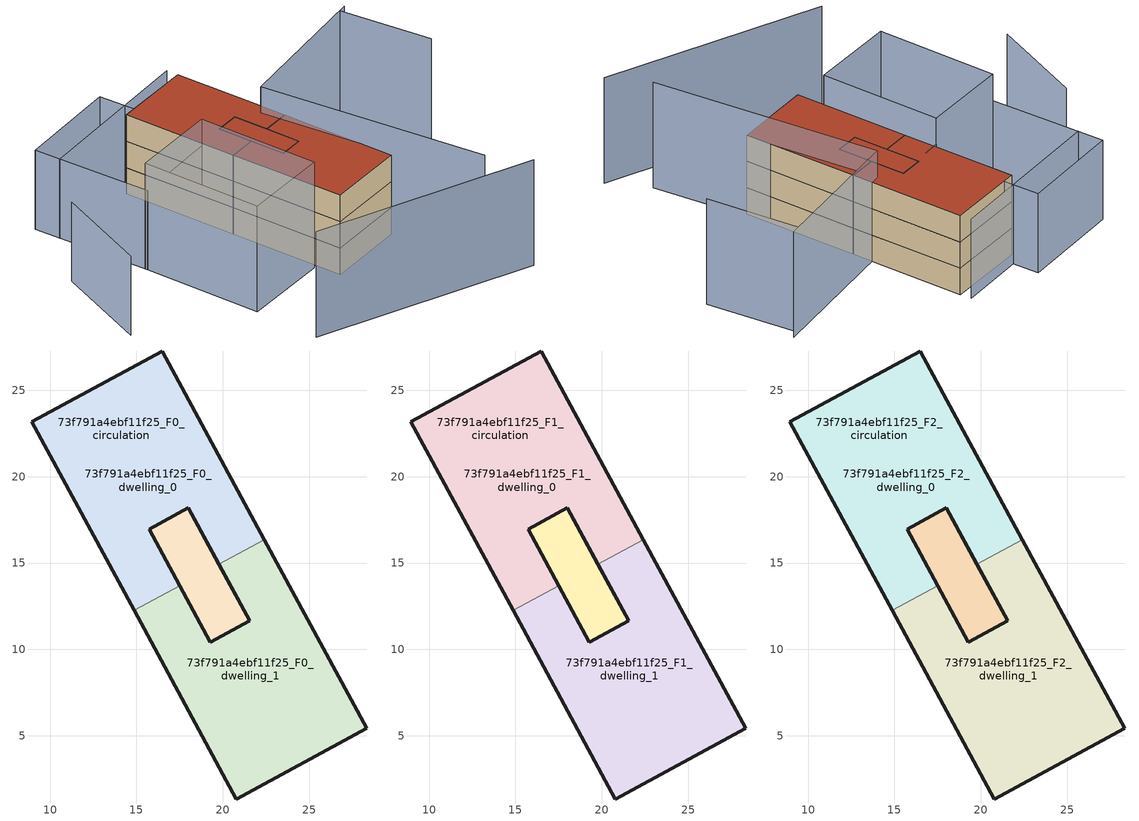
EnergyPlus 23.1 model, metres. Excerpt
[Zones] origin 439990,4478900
73f791a4ebf11f25_F0_dwelling_0
 floor ground (EU_floor_Construction): 16.49,27.27 22.41,16.36 19.77,14.92 17.99,18.2 15.73,16.97 17.5,13.7 14.86,12.26 8.94,23.18 z0; 17.99,18.2 21.54,11.65 19.28,10.42 17.5,13.7 15.73,16.97 z0
 wall outside (EU_wall_Construction): 17.5,13.7 15.73,16.97 17.99,18.2 19.77,14.92 / 22.41,16.36 16.49,27.27 8.94,23.18 14.86,12.26 z0:3
 wall to 73f791a4ebf11f25_F0_dwelling_1 (EU_wall_Construction): 14.86,12.26 17.5,13.7 / 19.77,14.92 22.41,16.36 z0:3
73f791a4ebf11f25_F0_dwelling_1
 floor ground (EU_floor_Construction): 22.41,16.36 28.33,5.44 20.78,1.35 14.86,12.26 17.5,13.7 19.28,10.42 21.54,11.65 19.77,14.92 z0; 17.99,18.2 21.54,11.65 19.28,10.42 17.5,13.7 15.73,16.97 z0
 wall outside (EU_wall_Construction): 19.77,14.92 21.54,11.65 19.28,10.42 17.5,13.7 / 14.86,12.26 20.78,1.35 28.33,5.44 22.41,16.36 z0:3
73f791a4ebf11f25_F0_circulation
 floor ground (EU_floor_Construction): 17.99,18.2 19.77,14.92 21.54,11.65 19.28,10.42 17.5,13.7 15.73,16.97 z0; 16.49,27.27 22.41,16.36 19.77,14.92 17.99,18.2 15.73,16.97 17.5,13.7 14.86,12.26 8.94,23.18 z0; 22.41,16.36 28.33,5.44 20.78,1.35 14.86,12.26 17.5,13.7 19.28,10.42 21.54,11.65 19.77,14.92 z0
 wall outside (EU_wall_Construction): 19.28,10.42 21.54,11.65 17.99,18.2 15.73,16.97 19.28,10.42 z0:3
73f791a4ebf11f25_F1_dwelling_0
 floor outside (EU_floor_Construction): 16.49,27.27 22.41,16.36 19.77,14.92 17.99,18.2 15.73,16.97 17.5,13.7 14.86,12.26 8.94,23.18 z3; 17.99,18.2 21.54,11.65 19.28,10.42 17.5,13.7 15.73,16.97 z3
 wall outside (EU_wall_Construction): 17.5,13.7 15.73,16.97 17.99,18.2 19.77,14.92 / 22.41,16.36 16.49,27.27 8.94,23.18 14.86,12.26 z3:6
 wall to 73f791a4ebf11f25_F1_dwelling_1 (EU_wall_Construction): 14.86,12.26 17.5,13.7 / 19.77,14.92 22.41,16.36 z3:6
73f791a4ebf11f25_F1_dwelling_1
 floor to 73f791a4ebf11f25_F0_dwelling_1 (EU_floor_Construction): 22.41,16.36 28.33,5.44 20.78,1.35 14.86,12.26 17.5,13.7 19.28,10.42 21.54,11.65 19.77,14.92 z3; 17.99,18.2 21.54,11.65 19.28,10.42 17.5,13.7 15.73,16.97 z3
 wall outside (EU_wall_Construction): 19.77,14.92 21.54,11.65 19.28,10.42 17.5,13.7 / 14.86,12.26 20.78,1.35 28.33,5.44 22.41,16.36 z3:6
73f791a4ebf11f25_F1_circulation
 floor outside (EU_floor_Construction): 22.41,16.36 28.33,5.44 20.78,1.35 14.86,12.26 17.5,13.7 19.28,10.42 21.54,11.65 19.77,14.92 z3
 floor to 73f791a4ebf11f25_F0_circulation (EU_floor_Construction): 17.99,18.2 19.77,14.92 21.54,11.65 19.28,10.42 17.5,13.7 15.73,16.97 z3; 16.49,27.27 22.41,16.36 19.77,14.92 17.99,18.2 15.73,16.97 17.5,13.7 14.86,12.26 8.94,23.18 z3
 wall outside (EU_wall_Construction): 19.28,10.42 21.54,11.65 17.99,18.2 15.73,16.97 19.28,10.42 z3:6
73f791a4ebf11f25_F2_dwelling_0
 floor outside (EU_floor_Construction): 16.49,27.27 22.41,16.36 19.77,14.92 17.99,18.2 15.73,16.97 17.5,13.7 14.86,12.26 8.94,23.18 z6; 17.99,18.2 21.54,11.65 19.28,10.42 17.5,13.7 15.73,16.97 z6
 wall outside (EU_wall_Construction): 17.5,13.7 15.73,16.97 17.99,18.2 19.77,14.92 / 22.41,16.36 16.49,27.27 8.94,23.18 14.86,12.26 z6:9
 wall to 73f791a4ebf11f25_F2_dwelling_1 (EU_wall_Construction): 14.86,12.26 17.5,13.7 / 19.77,14.92 22.41,16.36 z6:9
 roof outside (EU_roof_Construction): 21.54,11.65 17.99,18.2 15.73,16.97 17.5,13.7 19.28,10.42 z9; 19.77,14.92 22.41,16.36 16.49,27.27 8.94,23.18 14.86,12.26 17.5,13.7 15.73,16.97 17.99,18.2 z9
73f791a4ebf11f25_F2_dwelling_1
 floor to 73f791a4ebf11f25_F1_dwelling_1 (EU_floor_Construction): 22.41,16.36 28.33,5.44 20.78,1.35 14.86,12.26 17.5,13.7 19.28,10.42 21.54,11.65 19.77,14.92 z6; 17.99,18.2 21.54,11.65 19.28,10.42 17.5,13.7 15.73,16.97 z6
 wall outside (EU_wall_Construction): 19.77,14.92 21.54,11.65 19.28,10.42 17.5,13.7 / 14.86,12.26 20.78,1.35 28.33,5.44 22.41,16.36 z6:9
 roof outside (EU_roof_Construction): 21.54,11.65 17.99,18.2 15.73,16.97 17.5,13.7 19.28,10.42 z9; 28.33,5.44 22.41,16.36 19.77,14.92 21.54,11.65 19.28,10.42 17.5,13.7 14.86,12.26 20.78,1.35 z9
73f791a4ebf11f25_F2_circulation
 floor outside (EU_floor_Construction): 22.41,16.36 28.33,5.44 20.78,1.35 14.86,12.26 17.5,13.7 19.28,10.42 21.54,11.65 19.77,14.92 z6
 floor to 73f791a4ebf11f25_F1_circulation (EU_floor_Construction): 17.99,18.2 19.77,14.92 21.54,11.65 19.28,10.42 17.5,13.7 15.73,16.97 z6; 16.49,27.27 22.41,16.36 19.77,14.92 17.99,18.2 15.73,16.97 17.5,13.7 14.86,12.26 8.94,23.18 z6
 wall outside (EU_wall_Construction): 19.28,10.42 21.54,11.65 17.99,18.2 15.73,16.97 19.28,10.42 z6:9
 roof outside (EU_roof_Construction): 21.54,11.65 19.77,14.92 17.99,18.2 15.73,16.97 17.5,13.7 19.28,10.42 z9; 19.77,14.92 22.41,16.36 16.49,27.27 8.94,23.18 14.86,12.26 17.5,13.7 15.73,16.97 17.99,18.2 z9; 28.33,5.44 22.41,16.36 19.77,14.92 21.54,11.65 19.28,10.42 17.5,13.7 14.86,12.26 20.78,1.35 z9
shading: 13.77,-7.39 38.02,-5.53 / 34.17,-2.74 20.53,17.69 / 20.53,17.69 34.03,26.71 / 38.83,17.85 33.27,26.2 / 12.93,15.09 19.09,3.56 / 19.09,3.56 10.8,-0.88 / 10.8,-0.88 4.63,10.66 / 4.63,10.66 12.93,15.09 z0:12; -2.61,11.86 -1.89,0.88 / 15.84,28.34 -0.23,19.12 / 4.76,10.41 -1.64,21.58 / -1.64,21.58 8.12,27.18 / 8.12,27.18 14.53,16.01 / 14.53,16.01 4.76,10.41 z0:9
[Building]
EU S2 Campaign: North Axis=0; Terrain=City; Solar Distribution=FullExterior
[Site:Location]
Madrid: Latitude=40.5; Longitude=-3.5; Time Zone=1; Elevation=609
[SizingPeriod:WeatherFileDays]
AnnualSizingPeriod: Begin Month=1; Begin Day of Month=1; End Month=12; End Day of Month=31; Day of Week for Start Day=Monday; Use Weather File Daylight Saving Period=No; Use Weather File Rain and Snow Indicators=No
[MATERIAL]
EU_InternalMass_Material: Roughness=MediumRough; Thickness=0.1; Conductivity=1; Density=1800; Specific Heat=900; Thermal Absorptance=0.9; Solar Absorptance=0.7; Visible Absorptance=0.7
[MATERIAL:NOMASS] Roughness=MediumRough; Thermal Absorptance=0.9; Solar Absorptance=0.7; Visible Absorptance=0.7
Name | Thermal Resistance
EU_wall_NoMass | 0.609216
EU_roof_NoMass | 0.513268
EU_floor_NoMass | 0.568163
[CONSTRUCTION]
EU_wall_Construction: EU_wall_NoMass
EU_roof_Construction: EU_roof_NoMass
EU_floor_Construction: EU_floor_NoMass
EU_InternalMass_Construction: EU_InternalMass_Material
[ZONE] Type=1; Multiplier=1; Ceiling Height=autocalculate; Floor Area=autocalculate; Part of Total Floor Area=Yes
Name | Volume
73f791a4ebf11f25_F0_dwelling_0; 73f791a4ebf11f25_F1_dwelling_0; 73f791a4ebf11f25_F2_dwelling_0; 73f791a4ebf11f25_F0_dwelling_1; 73f791a4ebf11f25_F1_dwelling_1; 73f791a4ebf11f25_F2_dwelling_1 | 348.639
73f791a4ebf11f25_F0_circulation; 73f791a4ebf11f25_F1_circulation; 73f791a4ebf11f25_F2_circulation | 639.705
[INTERNALMASS] Construction=EU_InternalMass_Construction; Surface Area=97.0218
Name | Zone or ZoneList
73f791a4ebf11f25_F0_dwelling_0_EU_InternalMass | 73f791a4ebf11f25_F0_dwelling_0
73f791a4ebf11f25_F0_dwelling_1_EU_InternalMass | 73f791a4ebf11f25_F0_dwelling_1
73f791a4ebf11f25_F1_dwelling_0_EU_InternalMass | 73f791a4ebf11f25_F1_dwelling_0
73f791a4ebf11f25_F1_dwelling_1_EU_InternalMass | 73f791a4ebf11f25_F1_dwelling_1
73f791a4ebf11f25_F2_dwelling_0_EU_InternalMass | 73f791a4ebf11f25_F2_dwelling_0
73f791a4ebf11f25_F2_dwelling_1_EU_InternalMass | 73f791a4ebf11f25_F2_dwelling_1
[OTHEREQUIPMENT] Fuel Type=Electricity; Design Level Calculation Method=Watts/Area; Power per Zone Floor Area=1; Fraction Latent=0; Fraction Radiant=0; Fraction Lost=0; Carbon Dioxide Generation Rate=0; EndUse Subcategory=EU_Step8_InternalGains
Name | Zone or ZoneList or Space or SpaceList | Schedule
EU_Step8_InternalGain_73f791a4ebf11f25_F0_dwelling_0_f000 | 73f791a4ebf11f25_F0_dwelling_0 | EU_Step8_GainSchedule_73f791a4ebf11f25_F0_dwelling_0_f000
EU_Step8_InternalGain_73f791a4ebf11f25_F0_dwelling_1_f000 | 73f791a4ebf11f25_F0_dwelling_1 | EU_Step8_GainSchedule_73f791a4ebf11f25_F0_dwelling_1_f000
EU_Step8_InternalGain_73f791a4ebf11f25_F1_dwelling_0_f000 | 73f791a4ebf11f25_F1_dwelling_0 | EU_Step8_GainSchedule_73f791a4ebf11f25_F1_dwelling_0_f000
EU_Step8_InternalGain_73f791a4ebf11f25_F1_dwelling_1_f000 | 73f791a4ebf11f25_F1_dwelling_1 | EU_Step8_GainSchedule_73f791a4ebf11f25_F1_dwelling_1_f000
EU_Step8_InternalGain_73f791a4ebf11f25_F2_dwelling_0_f000 | 73f791a4ebf11f25_F2_dwelling_0 | EU_Step8_GainSchedule_73f791a4ebf11f25_F2_dwelling_0_f000
EU_Step8_InternalGain_73f791a4ebf11f25_F2_dwelling_1_f000 | 73f791a4ebf11f25_F2_dwelling_1 | EU_Step8_GainSchedule_73f791a4ebf11f25_F2_dwelling_1_f000
[ZONEINFILTRATION:DESIGNFLOWRATE] Schedule=EU_AlwaysOn; Design Flow Rate Calculation Method=Flow/Area; Flow Rate per Floor Area=0.0005; Constant Term Coefficient=1; Temperature Term Coefficient=0; Velocity Term Coefficient=0; Velocity Squared Term Coefficient=0
Name | Zone or ZoneList or Space or SpaceList
EU_Circulation_Infiltration_73f791a4ebf11f25_F0_circulation | 73f791a4ebf11f25_F0_circulation
EU_Circulation_Infiltration_73f791a4ebf11f25_F1_circulation | 73f791a4ebf11f25_F1_circulation
EU_Circulation_Infiltration_73f791a4ebf11f25_F2_circulation | 73f791a4ebf11f25_F2_circulation
[ZONEVENTILATION:DESIGNFLOWRATE] Schedule=EU_AlwaysOn; Design Flow Rate Calculation Method=AirChanges/Hour; Air Changes per Hour=0.752966; Ventilation Type=Natural; Fan Pressure Rise=0; Fan Total Efficiency=1; Constant Term Coefficient=1; Temperature Term Coefficient=0; Velocity Term Coefficient=0; Velocity Squared Term Coefficient=0; Minimum Indoor Temperature=-100; Maximum Indoor Temperature=100; Delta Temperature=-100; Minimum Outdoor Temperature=-100; Maximum Outdoor Temperature=100; Maximum Wind Speed=40
Name | Zone or ZoneList or Space or SpaceList
EU_ConstantAir_73f791a4ebf11f25_F0_dwelling_0 | 73f791a4ebf11f25_F0_dwelling_0
EU_ConstantAir_73f791a4ebf11f25_F0_dwelling_1 | 73f791a4ebf11f25_F0_dwelling_1
EU_ConstantAir_73f791a4ebf11f25_F1_dwelling_0 | 73f791a4ebf11f25_F1_dwelling_0
EU_ConstantAir_73f791a4ebf11f25_F1_dwelling_1 | 73f791a4ebf11f25_F1_dwelling_1
EU_ConstantAir_73f791a4ebf11f25_F2_dwelling_0 | 73f791a4ebf11f25_F2_dwelling_0
EU_ConstantAir_73f791a4ebf11f25_F2_dwelling_1 | 73f791a4ebf11f25_F2_dwelling_1
[HVACTEMPLATE:THERMOSTAT] Constant Heating Setpoint=20; Constant Cooling Setpoint=50
EU_HeatOnly_73f791a4ebf11f25_F0_dwelling_0; EU_HeatOnly_73f791a4ebf11f25_F0_dwelling_1; EU_HeatOnly_73f791a4ebf11f25_F1_dwelling_0; EU_HeatOnly_73f791a4ebf11f25_F1_dwelling_1; EU_HeatOnly_73f791a4ebf11f25_F2_dwelling_0; EU_HeatOnly_73f791a4ebf11f25_F2_dwelling_1
[HVACTEMPLATE:ZONE:IDEALLOADSAIRSYSTEM] System Availability Schedule=EU_AlwaysOn; Maximum Heating Supply Air Temperature=50; Minimum Cooling Supply Air Temperature=13; Maximum Heating Supply Air Humidity Ratio=0.0156; Minimum Cooling Supply Air Humidity Ratio=0.0077; Heating Limit=NoLimit; Cooling Limit=NoLimit; Heating Availability Schedule=EU_AlwaysOn; Cooling Availability Schedule=EU_CoolingOff; Dehumidification Control Type=ConstantSensibleHeatRatio; Cooling Sensible Heat Ratio=0.7; Dehumidification Setpoint=60; Humidification Control Type=None; Humidification Setpoint=30; Outdoor Air Method=None; Outdoor Air Flow Rate per Person=0.00944; Outdoor Air Flow Rate per Zone Floor Area=0; Outdoor Air Flow Rate per Zone=0; Demand Controlled Ventilation Type=None; Outdoor Air Economizer Type=NoEconomizer; Heat Recovery Type=None; Sensible Heat Recovery Effectiveness=0.7; Latent Heat Recovery Effectiveness=0.65
Name | Template Thermostat
73f791a4ebf11f25_F0_dwelling_0 | EU_HeatOnly_73f791a4ebf11f25_F0_dwelling_0
73f791a4ebf11f25_F0_dwelling_1 | EU_HeatOnly_73f791a4ebf11f25_F0_dwelling_1
73f791a4ebf11f25_F1_dwelling_0 | EU_HeatOnly_73f791a4ebf11f25_F1_dwelling_0
73f791a4ebf11f25_F1_dwelling_1 | EU_HeatOnly_73f791a4ebf11f25_F1_dwelling_1
73f791a4ebf11f25_F2_dwelling_0 | EU_HeatOnly_73f791a4ebf11f25_F2_dwelling_0
73f791a4ebf11f25_F2_dwelling_1 | EU_HeatOnly_73f791a4ebf11f25_F2_dwelling_1
[SIZING:ZONE] Zone Cooling Design Supply Air Temperature Input Method=SupplyAirTemperature; Zone Cooling Design Supply Air Temperature=13; Zone Heating Design Supply Air Temperature Input Method=SupplyAirTemperature; Zone Heating Design Supply Air Temperature=50; Zone Cooling Design Supply Air Humidity Ratio=0.008; Zone Heating Design Supply Air Humidity Ratio=0.008; Cooling Design Air Flow Method=DesignDay; Cooling Design Air Flow Rate=0; Cooling Minimum Air Flow per Zone Floor Area=0.000762; Cooling Minimum Air Flow=0; Cooling Minimum Air Flow Fraction=0.2; Heating Design Air Flow Method=DesignDay; Heating Design Air Flow Rate=0; Heating Maximum Air Flow per Zone Floor Area=0.002032; Heating Maximum Air Flow=0.141576; Heating Maximum Air Flow Fraction=0.3; Account for Dedicated Outdoor Air System=No; Dedicated Outdoor Air System Control Strategy=NeutralSupplyAir; Dedicated Outdoor Air Low Setpoint Temperature for Design=autosize; Dedicated Outdoor Air High Setpoint Temperature for Design=autosize; Zone Load Sizing Method=Sensible Load Only No Latent Load; Zone Latent Cooling Design Supply Air Humidity Ratio Input Method=HumidityRatioDifference; Zone Cooling Design Supply Air Humidity Ratio Difference=0.005; Zone Latent Heating Design Supply Air Humidity Ratio Input Method=HumidityRatioDifference; Zone Humidification Design Supply Air Humidity Ratio Difference=0.005
73f791a4ebf11f25_F0_dwelling_0; 73f791a4ebf11f25_F0_dwelling_1; 73f791a4ebf11f25_F1_dwelling_0; 73f791a4ebf11f25_F1_dwelling_1; 73f791a4ebf11f25_F2_dwelling_0; 73f791a4ebf11f25_F2_dwelling_1
[SCHEDULE:CONSTANT]
Name | Hourly Value
EU_AlwaysOn | 1
EU_CoolingOff | 0
[SCHEDULE:FILE] Column Number=1; Rows to Skip at Top=0; Number of Hours of Data=8760; Column Separator=Comma; Interpolate to Timestep=No; Minutes per Item=60; Adjust Schedule for Daylight Savings=Yes
Name | File
EU_Step8_GainSchedule_73f791a4ebf11f25_F0_dwelling_0_f000 | ../../schedules/73f791a4ebf11f25/73f791a4ebf11f25_F0_dwelling_0_f000_gain.csv
EU_Step8_GainSchedule_73f791a4ebf11f25_F0_dwelling_1_f000 | ../../schedules/73f791a4ebf11f25/73f791a4ebf11f25_F0_dwelling_1_f000_gain.csv
EU_Step8_GainSchedule_73f791a4ebf11f25_F1_dwelling_0_f000 | ../../schedules/73f791a4ebf11f25/73f791a4ebf11f25_F1_dwelling_0_f000_gain.csv
EU_Step8_GainSchedule_73f791a4ebf11f25_F1_dwelling_1_f000 | ../../schedules/73f791a4ebf11f25/73f791a4ebf11f25_F1_dwelling_1_f000_gain.csv
EU_Step8_GainSchedule_73f791a4ebf11f25_F2_dwelling_0_f000 | ../../schedules/73f791a4ebf11f25/73f791a4ebf11f25_F2_dwelling_0_f000_gain.csv
EU_Step8_GainSchedule_73f791a4ebf11f25_F2_dwelling_1_f000 | ../../schedules/73f791a4ebf11f25/73f791a4ebf11f25_F2_dwelling_1_f000_gain.csv
